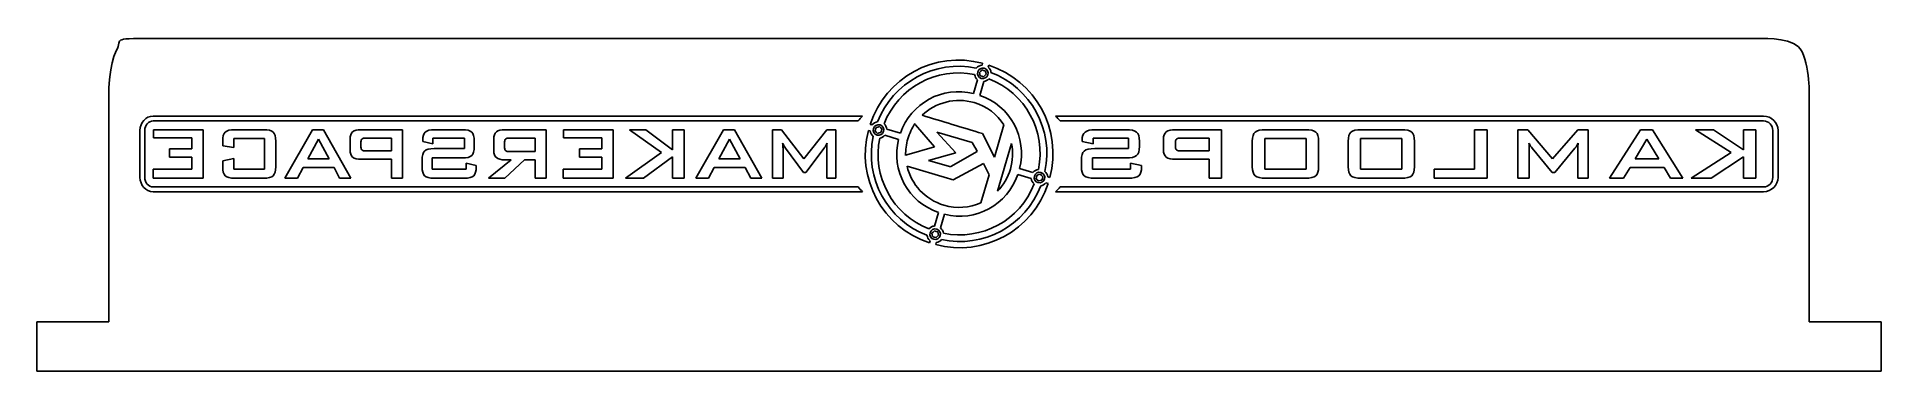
# Model space of a CAD drawing. Extents: x 27 to 212, y -28 to 5.
import ezdxf

# ---------------------------------------------------------------- set-up
doc = ezdxf.new("R2010")
doc.units = 0
doc.layers.add('Layer_1', color=7, linetype='CONTINUOUS')

msp = doc.modelspace()

# ---------------------------------------------------------------- linework, layer by layer
at = {"layer": 'Layer_1', "color": 7}
for p, q in [((35.14682, 3.96053), (35.14682, 3.96053)), ((34.39562, -0.25652), (34.39562, -23.19056)), ((204.797138, -23.19056), (204.797138, -0.52379)), ((34.39562, -23.19056), (27.19147, -23.19056)), ((27.19147, -23.19056), (27.19147, -28.14618)), ((212.007544, -23.19056), (204.797138, -23.19056)), ((212.007544, -28.14618), (212.007544, -23.19056)), ((27.19147, -28.14618), (212.007544, -28.14618))]:
    msp.add_line(p, q, dxfattribs=at)
at = {"layer": 'Layer_1', "color": 3}
for p, q in [((121.473946, 1.851711), (121.473946, 1.851711)), ((121.773261, 1.921287), (121.646426, 1.800567)), ((121.900176, 2.041872), (121.773261, 1.921287)), ((122.068034, 1.992266), (121.900176, 2.041872)), ((121.957888, 2.706621), (121.904409, 2.525689)), ((122.235915, 1.942525), (122.068034, 1.992266)), ((122.276961, 1.772335), (122.235915, 1.942525)), ((122.579105, 2.522928), (122.521721, 2.329074)), ((121.468614, 1.05159), (121.060986, -0.32693)), ((121.646426, 1.800567), (121.687312, 1.630349)), ((122.093562, 0.880869), (121.682132, -0.510601)), ((121.687312, 1.630349), (121.728438, 1.460145)), ((121.728438, 1.460145), (121.896295, 1.410539)), ((121.896295, 1.410539), (122.064184, 1.360934)), ((122.064184, 1.360934), (122.191091, 1.481518)), ((122.191091, 1.481518), (122.318006, 1.602103)), ((122.318006, 1.602103), (122.276961, 1.772335)), ((121.129488, -1.237787), (121.129488, -1.237787)), ((109.928543, -2.590064), (38.830064, -2.590064)), ((38.83008, -3.067363), (109.503715, -3.067363)), ((109.928543, -2.590064), (109.928543, -2.590064)), ((110.880581, -3.468619), (110.697525, -3.414462)), ((111.462045, -3.683939), (111.29186, -3.725032)), ((111.632269, -3.642988), (111.462045, -3.683939)), ((111.753055, -3.769805), (111.632269, -3.642988)), ((111.683357, -3.470489), (111.683357, -3.470489)), ((112.084713, -3.361477), (112.084713, -3.361477)), ((115.174296, -3.409801), (115.196429, -3.334867)), ((115.239013, -3.476256), (115.174296, -3.409801)), ((117.150009, -5.653182), (115.239013, -3.476256)), ((123.143361, -6.705657), (124.103713, -3.457747)), ((200.224832, -2.591428), (129.275239, -2.591428)), ((129.746931, -3.068555), (200.224832, -3.068555)), ((200.224832, -2.591428), (200.224832, -2.591428)), ((37.523239, -4.030317), (37.523239, -8.723772)), ((38.000533, -8.723772), (38.000533, -4.030324)), ((43.86442, -3.947872), (38.889999, -3.947872)), ((38.889999, -3.947872), (38.889999, -4.77456)), ((38.889999, -4.77456), (42.73339, -4.77456)), ((42.73339, -4.77456), (42.73339, -5.860123)), ((43.86442, -8.806198), (43.86442, -3.947872)), ((45.812508, -5.09773), (45.812508, -5.557378)), ((46.943555, -4.816942), (49.99002, -4.816942)), ((46.943555, -5.736193), (46.943555, -4.816942)), ((49.916289, -3.947872), (47.017294, -3.947872)), ((49.99002, -4.816942), (49.99002, -7.891634)), ((51.121074, -7.657904), (51.121074, -5.09773)), ((54.823004, -3.947872), (52.036953, -8.806198)), ((54.358645, -6.867254), (55.406548, -4.890656)), ((55.91169, -3.947872), (54.823004, -3.947872)), ((55.406548, -4.890656), (56.485836, -6.867254)), ((58.660099, -8.806198), (55.91169, -3.947872)), ((58.576692, -4.889102), (58.576692, -5.974658)), ((59.665394, -5.690726), (59.665394, -5.16989)), ((63.830344, -3.947872), (59.674814, -3.947872)), ((60.17523, -4.78869), (62.718131, -4.78869)), ((60.17523, -4.78869), (60.17523, -4.78869)), ((62.718131, -4.78869), (62.718131, -6.076623)), ((63.830344, -8.806198), (63.830344, -3.947872)), ((65.856874, -5.014604), (65.856874, -5.115024)), ((65.856874, -5.115024), (66.854589, -5.350308)), ((66.854589, -4.798127), (70.034393, -4.798127)), ((66.854589, -5.350308), (66.854589, -4.798127)), ((69.817895, -3.947891), (67.061667, -3.947891)), ((70.034393, -4.798127), (70.034393, -5.841337)), ((71.022688, -5.634255), (71.022688, -5.09775)), ((72.97547, -4.889128), (72.97547, -6.031153)), ((74.064164, -5.755055), (74.064164, -5.16991)), ((78.22913, -3.947891), (74.073584, -3.947891)), ((74.574, -4.788709), (77.116909, -4.788709)), ((74.574, -4.788709), (74.574, -4.788709)), ((77.116909, -4.788709), (77.116909, -6.140967)), ((78.22913, -8.806222), (78.22913, -3.947891)), ((84.952412, -3.947891), (79.977999, -3.947891)), ((79.977999, -3.947891), (79.977999, -4.774587)), ((79.977999, -4.774587), (83.821374, -4.774587)), ((83.821374, -4.774587), (83.821374, -5.860143)), ((84.952412, -8.806222), (84.952412, -3.947891)), ((88.210394, -3.947891), (86.574198, -3.947891)), ((86.574198, -3.947891), (89.791677, -6.236659)), ((90.903882, -5.974677), (88.210394, -3.947891)), ((92.044333, -3.947891), (90.903882, -3.947891)), ((90.903882, -3.947891), (90.903882, -5.974677)), ((92.044333, -8.806222), (92.044333, -3.947891)), ((96.011395, -3.947891), (93.225327, -8.806222)), ((95.547028, -6.867281), (96.594938, -4.890675)), ((97.10008, -3.947891), (96.011395, -3.947891)), ((96.594938, -4.890675), (97.674219, -6.867281)), ((99.848482, -8.806222), (97.10008, -3.947891)), ((101.820097, -3.947891), (100.914938, -3.947891)), ((100.914938, -3.947891), (100.914938, -8.806222)), ((104.05867, -6.88454), (101.820097, -3.947891)), ((106.347446, -3.947891), (104.05867, -6.88454)), ((107.261994, -3.947891), (106.347446, -3.947891)), ((107.261994, -8.806222), (107.261994, -3.947891)), ((110.710421, -4.073451), (110.519371, -4.017001)), ((111.242286, -3.892911), (111.192713, -4.060778)), ((111.192713, -4.060778), (111.313252, -4.187739)), ((111.29186, -3.725032), (111.242286, -3.892911)), ((111.313252, -4.187739), (111.433791, -4.3147)), ((111.433791, -4.3147), (111.604023, -4.273606)), ((111.604023, -4.273606), (111.7742, -4.232513)), ((111.658395, -4.7971), (111.658395, -4.7971)), ((111.873586, -3.896765), (111.753055, -3.769805)), ((111.7742, -4.232513), (111.824013, -4.064647)), ((111.824013, -4.064647), (111.873586, -3.896765)), ((113.552869, -4.913957), (112.17169, -4.505577)), ((113.731055, -4.31144), (112.357679, -3.905358)), ((119.294073, -6.283467), (117.378375, -4.179572)), ((117.378375, -4.179572), (120.92736, -5.229341)), ((121.938018, -4.325074), (123.143361, -6.705657)), ((124.869675, -5.34672), (123.46359, -10.102535)), ((131.940552, -5.015095), (131.940552, -5.115478)), ((131.940552, -5.115478), (133.048278, -5.350677)), ((133.048278, -4.798695), (136.578781, -4.798695)), ((133.048278, -5.350677), (133.048278, -4.798695)), ((136.338396, -3.948766), (133.278206, -3.948766)), ((136.578781, -4.798695), (136.578781, -5.84153)), ((137.676066, -5.634522), (137.676066, -5.09821)), ((140.085596, -4.889664), (140.085596, -5.974822)), ((141.294374, -5.690991), (141.294374, -5.170345)), ((145.918655, -3.948766), (141.304831, -3.948766)), ((141.860431, -4.789281), (144.683775, -4.789281)), ((141.860431, -4.789281), (141.860431, -4.789281)), ((144.683775, -4.789281), (144.683775, -6.076751)), ((145.918655, -8.805342), (145.918655, -3.948766)), ((148.993565, -5.09821), (148.993565, -7.657463)), ((150.244107, -7.891117), (150.244107, -4.81753)), ((150.244107, -4.81753), (154.380717, -4.81753)), ((154.298857, -3.948766), (150.331187, -3.948766)), ((154.380717, -4.81753), (154.380717, -7.891117)), ((155.636504, -7.657463), (155.636504, -5.09821)), ((158.599904, -5.09821), (158.599904, -7.657463)), ((159.850446, -7.891117), (159.850446, -4.81753)), ((159.850446, -4.81753), (163.987063, -4.81753)), ((163.905197, -3.948766), (159.937527, -3.948766)), ((163.987063, -4.81753), (163.987063, -7.891117)), ((165.242857, -7.657463), (165.242857, -5.09821)), ((172.518773, -3.948766), (171.263006, -3.948766)), ((171.263006, -3.948766), (171.263006, -7.891117)), ((172.518773, -8.805342), (172.518773, -3.948766)), ((176.59343, -3.948766), (175.588446, -3.948766)), ((175.588446, -3.948766), (175.588446, -8.805342)), ((179.078881, -6.884357), (176.59343, -3.948766)), ((181.620068, -3.948766), (179.078881, -6.884357)), ((182.635485, -3.948766), (181.620068, -3.948766)), ((182.635485, -8.805342), (182.635485, -3.948766)), ((187.884061, -3.948766), (184.790743, -8.805342)), ((187.368492, -6.867104), (188.531962, -4.89121)), ((189.092806, -3.948766), (187.884061, -3.948766)), ((188.531962, -4.89121), (189.73028, -6.867104)), ((192.144328, -8.805342), (189.092806, -3.948766)), ((195.212246, -3.948766), (193.395603, -3.948766)), ((193.395603, -3.948766), (196.967914, -6.236709)), ((198.202784, -5.974822), (195.212246, -3.948766)), ((199.469013, -3.948766), (198.202784, -3.948766)), ((198.202784, -3.948766), (198.202784, -5.974822)), ((199.469013, -8.805342), (199.469013, -3.948766)), ((201.145863, -4.03117), (201.145863, -8.722924)), ((201.675775, -8.722924), (201.675775, -4.031162)), ((42.73339, -5.860123), (40.490115, -5.860123)), ((40.490115, -5.860123), (40.490115, -6.686863)), ((40.490115, -6.686863), (42.73339, -6.686863)), ((42.73339, -6.686863), (42.73339, -7.891634)), ((45.812508, -5.557378), (46.943555, -5.736193)), ((46.943555, -6.84844), (45.812508, -7.082185)), ((45.812508, -7.082185), (45.812508, -7.657904)), ((46.943555, -7.891634), (46.943555, -6.84844)), ((56.485836, -6.867254), (54.358645, -6.867254)), ((59.674814, -6.912744), (62.718131, -6.912744)), ((62.718131, -6.076623), (60.17523, -6.076623)), ((62.718131, -6.912744), (62.718131, -8.806198)), ((65.792563, -6.991196), (65.792563, -7.657928)), ((66.790278, -7.891666), (66.790278, -6.784143)), ((66.790278, -6.784143), (69.817895, -6.784143)), ((70.034393, -5.841337), (67.006753, -5.841337)), ((71.220353, -7.524578), (70.222646, -7.317488)), ((70.222646, -7.317488), (70.222646, -7.891666)), ((74.707363, -6.97239), (72.465642, -8.806222)), ((74.073584, -6.97239), (74.707363, -6.97239)), ((74.087707, -8.806222), (76.045463, -6.97239)), ((77.116909, -6.140967), (74.574, -6.140967)), ((76.045463, -6.97239), (77.116909, -6.97239)), ((77.116909, -6.97239), (77.116909, -8.806222)), ((83.821374, -5.860143), (81.578107, -5.860143)), ((81.578107, -5.860143), (81.578107, -6.686882)), ((81.578107, -6.686882), (83.821374, -6.686882)), ((83.821374, -6.686882), (83.821374, -7.891666)), ((89.791677, -6.236659), (86.178876, -8.806222)), ((87.993888, -8.806222), (90.903882, -6.669615)), ((90.903882, -6.669615), (90.903882, -8.806222)), ((97.674219, -6.867281), (95.547028, -6.867281)), ((101.962841, -8.806222), (101.962841, -5.80525)), ((102.205967, -5.795832), (104.030416, -8.222646)), ((104.256312, -8.222646), (106.085431, -5.786437)), ((106.347271, -5.80525), (106.347271, -8.806222)), ((114.251555, -6.530382), (114.267256, -6.476959)), ((114.267256, -6.476959), (114.35782, -6.45642)), ((114.35782, -6.45642), (117.150009, -5.653182)), ((116.531485, -7.021115), (119.294073, -6.283467)), ((118.769954, -7.682986), (116.531485, -7.021115)), ((121.422188, -6.149449), (118.778004, -7.651983)), ((122.041446, -7.346387), (119.026693, -8.982495)), ((122.617776, -8.48314), (122.041446, -7.346387)), ((131.869149, -6.990974), (131.869149, -7.657463)), ((132.976882, -7.891117), (132.976882, -6.783996)), ((132.976882, -6.783996), (136.338396, -6.783996)), ((136.578781, -5.84153), (133.217227, -5.84153)), ((137.895521, -7.524164), (136.787795, -7.317149)), ((136.787795, -7.317149), (136.787795, -7.891117)), ((141.304831, -6.912577), (144.683775, -6.912577)), ((144.683775, -6.076751), (141.860431, -6.076751)), ((144.683775, -6.912577), (144.683775, -8.805342)), ((176.751916, -8.805342), (176.751916, -5.805455)), ((177.021888, -5.796042), (179.047533, -8.221982)), ((179.298348, -8.221982), (181.329201, -5.78665)), ((181.620101, -5.805455), (181.620101, -8.805342)), ((189.73028, -6.867104), (187.368492, -6.867104)), ((196.967914, -6.236709), (192.956682, -8.805342)), ((194.971865, -8.805342), (198.202784, -6.66951)), ((198.202784, -6.66951), (198.202784, -8.805342)), ((42.73339, -7.891634), (38.844514, -7.891634)), ((38.844514, -7.891634), (38.844514, -8.806198)), ((38.844514, -8.806198), (43.86442, -8.806198)), ((49.99002, -7.891634), (46.943555, -7.891634)), ((47.017294, -8.806198), (49.916289, -8.806198)), ((52.036953, -8.806198), (53.306048, -8.806198)), ((53.306048, -8.806198), (53.889615, -7.745742)), ((53.889615, -7.745742), (56.969013, -7.745742)), ((56.969013, -7.745742), (57.533755, -8.806198)), ((57.533755, -8.806198), (58.660099, -8.806198)), ((62.718131, -8.806198), (63.830344, -8.806198)), ((70.222646, -7.891666), (66.790278, -7.891666)), ((67.006753, -8.806222), (70.006147, -8.806222)), ((71.220353, -7.657928), (71.220353, -7.524578)), ((72.465642, -8.806222), (74.087707, -8.806222)), ((77.116909, -8.806222), (78.22913, -8.806222)), ((83.821374, -7.891666), (79.932498, -7.891666)), ((79.932498, -7.891666), (79.932498, -8.806222)), ((79.932498, -8.806222), (84.952412, -8.806222)), ((86.178876, -8.806222), (87.993888, -8.806222)), ((90.903882, -8.806222), (92.044333, -8.806222)), ((93.225327, -8.806222), (94.494423, -8.806222)), ((94.494423, -8.806222), (95.077998, -7.745766)), ((95.077998, -7.745766), (98.157396, -7.745766)), ((98.157396, -7.745766), (98.722114, -8.806222)), ((98.722114, -8.806222), (99.848482, -8.806222)), ((100.914938, -8.806222), (101.962841, -8.806222)), ((104.030416, -8.222646), (104.256312, -8.222646)), ((106.347271, -8.806222), (107.261994, -8.806222)), ((118.436232, -8.808111), (114.394052, -7.612717)), ((118.686005, -8.881913), (118.436232, -8.808111)), ((118.878634, -8.93874), (118.686005, -8.881913)), ((118.778004, -7.651983), (118.769954, -7.682986)), ((119.026693, -8.982495), (118.878634, -8.93874)), ((121.793402, -11.271208), (122.617776, -8.48314)), ((125.488534, -8.443106), (126.839402, -8.842517)), ((125.666648, -7.840578), (127.009674, -8.237702)), ((127.371275, -8.662075), (127.321702, -8.829949)), ((127.321702, -8.829949), (127.442233, -8.956912)), ((127.420849, -8.49421), (127.371275, -8.662075)), ((127.59105, -8.453085), (127.420849, -8.49421)), ((127.442233, -8.956912), (127.562772, -9.083882)), ((127.562772, -9.083882), (127.732996, -9.042837)), ((127.567562, -7.92514), (127.567602, -7.92514)), ((127.761282, -8.412039), (127.59105, -8.453085)), ((127.732996, -9.042837), (127.903181, -9.001711)), ((127.882028, -8.538994), (127.761282, -8.412039)), ((127.81237, -8.239567), (127.81237, -8.239567)), ((128.002567, -8.665949), (127.882028, -8.538994)), ((127.903181, -9.001711), (127.952754, -8.833822)), ((127.952754, -8.833822), (128.002567, -8.665949)), ((128.486652, -8.674405), (128.700226, -8.73752)), ((136.787795, -7.891117), (132.976882, -7.891117)), ((133.217227, -8.805342), (136.547411, -8.805342)), ((137.895521, -7.657463), (137.895521, -7.524164)), ((144.683775, -8.805342), (145.918655, -8.805342)), ((154.380717, -7.891117), (150.244107, -7.891117)), ((150.331187, -8.805342), (154.298857, -8.805342)), ((163.987063, -7.891117), (159.850446, -7.891117)), ((159.937527, -8.805342), (163.905197, -8.805342)), ((171.263006, -7.891117), (167.216961, -7.891117)), ((167.216961, -7.891117), (167.216961, -8.805342)), ((167.216961, -8.805342), (172.518773, -8.805342)), ((175.588446, -8.805342), (176.751916, -8.805342)), ((179.047533, -8.221982), (179.298348, -8.221982)), ((181.620101, -8.805342), (182.635485, -8.805342)), ((184.790743, -8.805342), (186.199806, -8.805342)), ((186.199806, -8.805342), (186.847732, -7.745275)), ((186.847732, -7.745275), (190.266736, -7.745275)), ((190.266736, -7.745275), (190.893749, -8.805342)), ((190.893749, -8.805342), (192.144328, -8.805342)), ((192.956682, -8.805342), (194.971865, -8.805342)), ((198.202784, -8.805342), (199.469013, -8.805342)), ((38.830064, -10.164016), (109.928527, -10.164016)), ((109.503715, -9.686737), (38.83008, -9.686737)), ((127.136892, -9.388028), (127.136892, -9.388028)), ((128.300854, -9.274686), (128.522087, -9.340128)), ((129.275279, -10.16265), (200.224832, -10.16265)), ((200.224832, -9.685539), (129.746931, -9.685539)), ((117.135392, -13.603389), (117.537385, -12.243921)), ((117.752776, -13.800002), (118.158579, -12.427607)), ((116.704881, -14.277145), (116.704881, -14.277145)), ((117.004141, -14.207814), (116.877369, -14.328393)), ((116.877369, -14.328393), (116.918255, -14.498625)), ((116.918255, -14.498625), (116.959301, -14.668794)), ((116.959301, -14.668794), (117.127167, -14.718367)), ((117.131048, -14.087283), (117.004141, -14.207814)), ((117.127167, -14.718367), (117.295056, -14.767941)), ((117.298921, -14.136856), (117.131048, -14.087283)), ((117.295056, -14.767941), (117.421971, -14.647394)), ((117.466802, -14.18643), (117.298921, -14.136856)), ((117.421971, -14.647394), (117.548735, -14.526863)), ((117.507689, -14.356647), (117.466802, -14.18643)), ((117.548735, -14.526863), (117.507689, -14.356647)), ((116.640403, -15.277459), (116.699701, -15.077458)), ((117.261605, -15.4612), (117.324649, -15.248272))]:
    msp.add_line(p, q, dxfattribs=at)
at = {"layer": 'Layer_1', "color": 7}
for points in [[(39.81592, 5.17924), (34.3317, 5.17935), (35.85011, 5.29703), (35.14682, 3.96053)], [(35.14682, 3.96053), (34.44446, 2.62579), (34.39562, -0.25652), (34.39562, -0.25652)], [(199.643121, 5.17942), (87.29592, 5.17876), (51.32942, 5.17902), (39.81592, 5.17924)], [(203.686833, 4.39987), (202.701076, 5.3552), (199.643121, 5.17942), (199.643121, 5.17942)], [(204.797138, -0.52379), (204.797138, -0.52379), (204.894998, 3.22901), (203.686833, 4.39987)]]:
    msp.add_open_spline(points, degree=3, dxfattribs=at)
at = {"layer": 'Layer_1', "color": 3}
for points in [[(110.697525, -3.414462), (112.217677, 1.297437), (117.176947, 3.993192), (121.957888, 2.706621)], [(121.336112, 2.219446), (117.174341, 3.101353), (112.969469, 0.816128), (111.445323, -3.15536)], [(112.084713, -3.361477), (113.49817, 0.271207), (117.347244, 2.362209), (121.164429, 1.570264)], [(121.904409, 2.525689), (121.681837, 2.504727), (121.476002, 2.393626), (121.336112, 2.219446)], [(121.473946, 1.851711), (121.390794, 1.571044), (121.551096, 1.276205), (121.831881, 1.193215)], [(122.13244, 2.209677), (121.851782, 2.29257), (121.556922, 2.132455), (121.473946, 1.851711)], [(122.490383, 1.551163), (122.573335, 1.831847), (122.413233, 2.126685), (122.13244, 2.209677)], [(122.521721, 2.329074), (122.681154, 2.19177), (122.783171, 1.997566), (122.805288, 1.787885)], [(128.700226, -8.73752), (129.986808, -3.956545), (127.290929, 1.00267), (122.579105, 2.522928)], [(121.060986, -0.32693), (117.955, 0.466645), (114.754235, -1.27328), (113.731055, -4.31144)], [(121.164429, 1.570264), (121.197345, 1.366435), (121.305802, 1.180376), (121.468614, 1.05159)], [(121.831881, 1.193215), (122.11257, 1.110311), (122.407399, 1.270429), (122.490383, 1.551163)], [(122.598752, 1.148969), (122.46778, 1.002956), (122.288151, 0.907523), (122.093562, 0.880869)], [(127.567602, -7.92514), (128.351153, -4.10239), (126.246079, -0.251498), (122.598752, 1.148969)], [(122.805288, 1.787885), (126.800906, 0.272986), (129.101773, -3.950537), (128.210514, -8.127715)], [(121.129488, -1.237787), (119.221178, -0.673532), (117.247761, -1.221489), (115.904528, -2.504113)], [(124.103713, -3.457747), (123.43277, -2.423786), (122.403924, -1.614653), (121.129488, -1.237787)], [(121.682132, -0.510601), (124.720268, -1.533722), (126.460195, -4.734504), (125.666648, -7.840578)], [(38.830064, -2.590064), (38.111317, -2.590064), (37.523239, -3.238184), (37.523239, -4.030317)], [(38.000533, -4.030324), (38.000533, -3.500696), (38.373827, -3.067363), (38.83008, -3.067363)], [(109.503715, -3.067363), (109.635819, -2.89991), (109.777701, -2.740489), (109.928543, -2.590064)], [(111.445323, -3.15536), (111.223222, -3.179023), (111.018479, -3.292384), (110.880581, -3.468619)], [(111.683357, -3.470489), (111.402692, -3.387585), (111.10784, -3.54771), (111.024863, -3.828453)], [(112.041308, -4.129001), (112.124252, -3.848345), (111.963999, -3.553493), (111.683357, -3.470489)], [(112.357679, -3.905358), (112.339109, -3.69592), (112.240559, -3.501004), (112.084713, -3.361477)], [(115.196429, -3.334867), (114.883294, -3.789154), (114.635258, -4.299809), (114.470317, -4.857604)], [(115.904528, -2.504113), (117.918266, -3.102432), (119.923444, -3.729403), (121.938018, -4.325074)], [(129.275239, -2.591428), (129.44273, -2.741799), (129.600258, -2.901163), (129.746931, -3.068555)], [(201.675775, -4.031162), (201.675775, -3.239315), (201.022843, -2.591428), (200.224832, -2.591428)], [(200.224832, -3.068555), (200.731403, -3.068555), (201.145863, -3.501732), (201.145863, -4.03117)], [(46.063501, -4.191019), (45.89566, -4.354158), (45.812508, -4.655357), (45.812508, -5.09773)], [(47.017294, -3.947872), (46.548232, -3.947872), (46.229789, -4.029448), (46.063501, -4.191019)], [(50.873213, -4.191019), (50.706918, -4.029448), (50.388467, -3.947872), (49.916289, -3.947872)], [(51.121074, -5.09773), (51.121074, -4.655357), (51.037922, -4.354158), (50.873213, -4.191019)], [(58.835544, -4.170616), (58.662984, -4.319654), (58.576692, -4.559665), (58.576692, -4.889102)], [(59.674814, -3.947872), (59.288904, -3.947872), (59.009673, -4.021595), (58.835544, -4.170616)], [(59.665394, -5.16989), (59.665394, -5.028723), (59.701498, -4.929887), (59.773627, -4.873411)], [(59.773627, -4.873411), (59.845756, -4.816919), (59.979143, -4.78869), (60.17523, -4.78869)], [(66.117279, -4.181629), (65.943157, -4.338486), (65.856874, -4.61616), (65.856874, -5.014604)], [(67.061667, -3.947891), (66.605158, -3.947891), (66.289855, -4.026324), (66.117279, -4.181629)], [(70.774827, -4.191046), (70.608548, -4.029468), (70.29008, -3.947891), (69.817895, -3.947891)], [(71.022688, -5.09775), (71.022688, -4.655377), (70.939536, -4.354185), (70.774827, -4.191046)], [(73.234322, -4.170636), (73.06177, -4.319673), (72.97547, -4.559684), (72.97547, -4.889128)], [(74.073584, -3.947891), (73.68769, -3.947891), (73.408443, -4.021622), (73.234322, -4.170636)], [(74.064164, -5.16991), (74.064164, -5.028742), (74.100268, -4.929899), (74.172413, -4.87343)], [(74.172413, -4.87343), (74.244622, -4.816938), (74.377913, -4.788709), (74.574, -4.788709)], [(101.951842, -5.584052), (101.943872, -5.494655), (101.933033, -5.395805), (101.922034, -5.285997)], [(101.922034, -5.285997), (101.983244, -5.411503), (102.036548, -5.515044), (102.082057, -5.595052)], [(106.085431, -5.786437), (106.152857, -5.693867), (106.210919, -5.607592), (106.257998, -5.526016)], [(106.257998, -5.526016), (106.305022, -5.446015), (106.344266, -5.366006), (106.375644, -5.290717)], [(106.375644, -5.290717), (106.36624, -5.391114), (106.358429, -5.483662), (106.353647, -5.565239)], [(110.519371, -4.017001), (109.232709, -8.797989), (111.928556, -13.757203), (116.640403, -15.277459)], [(116.391889, -14.533733), (112.408138, -13.010791), (110.117202, -8.792083), (111.010294, -4.620875)], [(111.010294, -4.620875), (110.84317, -4.484707), (110.735208, -4.287425), (110.710421, -4.073451)], [(111.658395, -4.7971), (110.858927, -8.617602), (112.949241, -12.472789), (116.584183, -13.88902)], [(111.024863, -3.828453), (110.941903, -4.109121), (111.102173, -4.403959), (111.382806, -4.48695)], [(111.382806, -4.48695), (111.663504, -4.569833), (111.958324, -4.409728), (112.041308, -4.129001)], [(112.17169, -4.505577), (112.042296, -4.662278), (111.858714, -4.766226), (111.658395, -4.7971)], [(117.537385, -12.243921), (114.499233, -11.220781), (112.75933, -8.020056), (113.552869, -4.913957)], [(114.470317, -4.857604), (114.305385, -5.415428), (114.235894, -5.978821), (114.251555, -6.530382)], [(120.92736, -5.229341), (121.095002, -5.540615), (121.267474, -5.829801), (121.422188, -6.149449)], [(124.749287, -7.896855), (125.002934, -7.03888), (125.031515, -6.16777), (124.869675, -5.34672)], [(132.229666, -4.182419), (132.036344, -4.33922), (131.940552, -4.616794), (131.940552, -5.015095)], [(133.278206, -3.948766), (132.771343, -3.948766), (132.421282, -4.027167), (132.229666, -4.182419)], [(137.400884, -4.191833), (137.216241, -4.030313), (136.862658, -3.948766), (136.338396, -3.948766)], [(137.676066, -5.09821), (137.676066, -4.655996), (137.583733, -4.354913), (137.400884, -4.191833)], [(140.372996, -4.17143), (140.18142, -4.320414), (140.085596, -4.560338), (140.085596, -4.889664)], [(141.304831, -3.948766), (140.876353, -3.948766), (140.566326, -4.022473), (140.372996, -4.17143)], [(141.294374, -5.170345), (141.294374, -5.029227), (141.334464, -4.93042), (141.414555, -4.873972)], [(141.414555, -4.873972), (141.494725, -4.817504), (141.642713, -4.789281), (141.860431, -4.789281)], [(149.268755, -4.191833), (149.085851, -4.354913), (148.993565, -4.655996), (148.993565, -5.09821)], [(150.331187, -3.948766), (149.806933, -3.948766), (149.453374, -4.030313), (149.268755, -4.191833)], [(155.361308, -4.191833), (155.176666, -4.030313), (154.823109, -3.948766), (154.298857, -3.948766)], [(155.636504, -5.09821), (155.636504, -4.655996), (155.544178, -4.354913), (155.361308, -4.191833)], [(158.8751, -4.191833), (158.692197, -4.354913), (158.599904, -4.655996), (158.599904, -5.09821)], [(159.937527, -3.948766), (159.413267, -3.948766), (159.05971, -4.030313), (158.8751, -4.191833)], [(164.967666, -4.191833), (164.783024, -4.030313), (164.429453, -3.948766), (163.905197, -3.948766)], [(165.242857, -5.09821), (165.242857, -4.655996), (165.15053, -4.354913), (164.967666, -4.191833)], [(176.739729, -5.584337), (176.731058, -5.494973), (176.71884, -5.396158), (176.706638, -5.28639)], [(176.706638, -5.28639), (176.774574, -5.41185), (176.833778, -5.515355), (176.884288, -5.595333)], [(181.329201, -5.78665), (181.404088, -5.694113), (181.468522, -5.607869), (181.52079, -5.526322)], [(181.52079, -5.526322), (181.573018, -5.44635), (181.616575, -5.36637), (181.651416, -5.291108)], [(181.651416, -5.291108), (181.640959, -5.39147), (181.632256, -5.483984), (181.627035, -5.565532)], [(58.576692, -5.974658), (58.576692, -6.302526), (58.662984, -6.540968), (58.835544, -6.689977)], [(58.835544, -6.689977), (59.009673, -6.839016), (59.288904, -6.912744), (59.674814, -6.912744)], [(59.773627, -5.991903), (59.701418, -5.935411), (59.665394, -5.835044), (59.665394, -5.690726)], [(60.17523, -6.076623), (59.979143, -6.076623), (59.845796, -6.048449), (59.773627, -5.991903)], [(66.043548, -6.084492), (65.875691, -6.247631), (65.792563, -6.548822), (65.792563, -6.991196)], [(67.006753, -5.841337), (66.531419, -5.841337), (66.209859, -5.922914), (66.043548, -6.084492)], [(69.817895, -6.784143), (70.29008, -6.784143), (70.608548, -6.702566), (70.774827, -6.540988)], [(70.774827, -6.540988), (70.939536, -6.377827), (71.022688, -6.076643), (71.022688, -5.634255)], [(72.97547, -6.031153), (72.97547, -6.359014), (73.06177, -6.597456), (73.234322, -6.746495)], [(73.234322, -6.746495), (73.408443, -6.897079), (73.68769, -6.97239), (74.073584, -6.97239)], [(74.172413, -6.056232), (74.100204, -5.999812), (74.064164, -5.899374), (74.064164, -5.755055)], [(74.574, -6.140967), (74.377913, -6.140967), (74.244574, -6.112722), (74.172413, -6.056232)], [(101.962841, -5.80525), (101.962841, -5.747236), (101.959653, -5.673471), (101.951842, -5.584052)], [(102.082057, -5.595052), (102.127486, -5.676622), (102.169895, -5.744076), (102.205967, -5.795832)], [(106.353647, -5.565239), (106.349662, -5.648369), (106.347271, -5.728371), (106.347271, -5.80525)], [(132.147806, -6.084597), (131.961434, -6.247677), (131.869149, -6.54876), (131.869149, -6.990974)], [(133.217227, -5.84153), (132.689474, -5.84153), (132.332448, -5.923077), (132.147806, -6.084597)], [(136.338396, -6.783996), (136.862658, -6.783996), (137.216241, -6.702449), (137.400884, -6.540928)], [(137.400884, -6.540928), (137.583733, -6.377827), (137.676066, -6.076751), (137.676066, -5.634522)], [(140.085596, -5.974822), (140.085596, -6.302565), (140.18142, -6.540928), (140.372996, -6.689892)], [(140.372996, -6.689892), (140.566326, -6.838869), (140.876353, -6.912577), (141.304831, -6.912577)], [(141.414555, -5.992067), (141.334376, -5.9356), (141.294374, -5.835251), (141.294374, -5.690991)], [(141.860431, -6.076751), (141.642713, -6.076751), (141.49467, -6.048585), (141.414555, -5.992067)], [(176.751916, -5.805455), (176.751916, -5.747465), (176.748488, -5.673724), (176.739729, -5.584337)], [(176.884288, -5.595333), (176.93481, -5.676874), (176.981831, -5.744304), (177.021888, -5.796042)], [(181.627035, -5.565532), (181.621775, -5.648631), (181.620101, -5.728605), (181.620101, -5.805455)], [(37.523239, -8.723772), (37.523239, -9.515923), (38.111317, -10.164016), (38.830064, -10.164016)], [(38.83008, -9.686737), (38.373827, -9.686737), (38.000533, -9.253405), (38.000533, -8.723772)], [(45.812508, -7.657904), (45.812508, -8.101844), (45.89566, -8.404603), (46.063501, -8.56461)], [(46.063501, -8.56461), (46.229789, -8.726194), (46.548232, -8.806198), (47.017294, -8.806198)], [(49.916289, -8.806198), (50.388467, -8.806198), (50.706918, -8.726194), (50.873213, -8.56461)], [(50.873213, -8.56461), (51.037922, -8.404603), (51.121074, -8.101844), (51.121074, -7.657904)], [(65.792563, -7.657928), (65.792563, -8.098728), (65.875691, -8.399924), (66.043548, -8.563055)], [(66.043548, -8.563055), (66.209859, -8.724648), (66.531419, -8.806222), (67.006753, -8.806222)], [(70.006147, -8.806222), (70.481465, -8.806222), (70.803057, -8.724648), (70.969344, -8.563055)], [(70.969344, -8.563055), (71.137201, -8.399924), (71.220353, -8.098728), (71.220353, -7.657928)], [(114.394052, -7.612717), (114.823821, -9.419358), (116.181886, -10.952485), (118.090148, -11.516709)], [(118.158579, -12.427607), (121.264573, -13.221209), (124.465362, -11.481267), (125.488534, -8.443106)], [(123.46359, -10.102535), (124.04581, -9.501465), (124.495561, -8.754879), (124.749287, -7.896855)], [(126.839402, -8.842517), (126.864109, -9.055501), (126.971147, -9.251939), (127.136892, -9.388028)], [(127.009674, -8.237702), (127.146081, -8.063293), (127.348019, -7.950445), (127.567562, -7.92514)], [(127.153868, -8.597518), (127.070709, -8.878183), (127.231018, -9.173028), (127.511827, -9.25602)], [(127.81237, -8.239567), (127.531697, -8.156662), (127.236836, -8.316797), (127.153868, -8.597518)], [(127.511827, -9.25602), (127.792501, -9.338972), (128.087337, -9.17879), (128.170329, -8.898061)], [(128.170329, -8.898061), (128.253289, -8.617379), (128.093019, -8.322559), (127.81237, -8.239567)], [(128.210514, -8.127715), (128.368162, -8.26743), (128.467803, -8.463525), (128.486652, -8.674405)], [(131.869149, -7.657463), (131.869149, -8.098104), (131.961434, -8.399196), (132.147806, -8.562264)], [(132.147806, -8.562264), (132.332448, -8.723801), (132.689474, -8.805342), (133.217227, -8.805342)], [(136.547411, -8.805342), (137.075156, -8.805342), (137.432222, -8.723801), (137.616824, -8.562264)], [(137.616824, -8.562264), (137.803204, -8.399196), (137.895521, -8.098104), (137.895521, -7.657463)], [(148.993565, -7.657463), (148.993565, -8.101244), (149.085851, -8.403883), (149.268755, -8.563842)], [(149.268755, -8.563842), (149.453374, -8.725379), (149.806933, -8.805342), (150.331187, -8.805342)], [(154.298857, -8.805342), (154.823109, -8.805342), (155.176666, -8.725379), (155.361308, -8.563842)], [(155.361308, -8.563842), (155.544178, -8.403883), (155.636504, -8.101244), (155.636504, -7.657463)], [(158.599904, -7.657463), (158.599904, -8.101244), (158.692197, -8.403883), (158.8751, -8.563842)], [(158.8751, -8.563842), (159.05971, -8.725379), (159.413267, -8.805342), (159.937527, -8.805342)], [(163.905197, -8.805342), (164.429453, -8.805342), (164.783024, -8.725379), (164.967666, -8.563842)], [(164.967666, -8.563842), (165.15053, -8.403883), (165.242857, -8.101244), (165.242857, -7.657463)], [(201.145863, -8.722924), (201.145863, -9.252367), (200.731403, -9.685539), (200.224832, -9.685539)], [(200.224832, -10.16265), (201.022843, -10.16265), (201.675775, -9.514789), (201.675775, -8.722924)], [(109.928527, -10.164016), (109.777701, -10.013589), (109.635819, -9.854188), (109.503715, -9.686737)], [(128.522087, -9.340128), (127.001839, -14.052007), (122.042553, -16.74775), (117.261605, -15.4612)], [(117.842678, -14.965391), (122.029243, -15.873507), (126.26881, -13.571222), (127.787145, -9.566294)], [(127.136892, -9.388028), (125.722407, -13.030613), (121.859832, -15.125071), (118.033896, -14.320526)], [(127.787145, -9.566294), (127.987655, -9.535529), (128.171309, -9.431544), (128.300854, -9.274686)], [(129.746931, -9.685539), (129.600258, -9.852934), (129.44273, -10.012279), (129.275279, -10.16265)], [(118.090148, -11.516709), (119.3646, -11.893541), (120.668014, -11.773927), (121.793402, -11.271208)], [(116.699701, -15.077458), (116.530249, -14.943378), (116.419577, -14.747362), (116.391889, -14.533733)], [(116.584183, -13.88902), (116.723539, -13.726709), (116.921746, -13.623537), (117.135392, -13.603389)], [(116.704881, -14.277145), (116.621825, -14.557827), (116.782191, -14.852671), (117.06284, -14.935655)], [(117.363359, -13.919194), (117.082702, -13.836242), (116.787873, -13.996344), (116.704881, -14.277145)], [(117.06284, -14.935655), (117.34349, -15.018607), (117.63835, -14.858505), (117.721334, -14.577712)], [(117.721334, -14.577712), (117.804286, -14.297023), (117.644184, -14.00217), (117.363359, -13.919194)], [(118.033896, -14.320526), (118.007435, -14.118701), (117.90698, -13.932703), (117.752776, -13.800002)], [(117.324649, -15.248272), (117.525701, -15.220696), (117.710837, -15.119787), (117.842678, -14.965391)]]:
    msp.add_open_spline(points, degree=3, dxfattribs=at)

doc.saveas('drawing.dxf')
